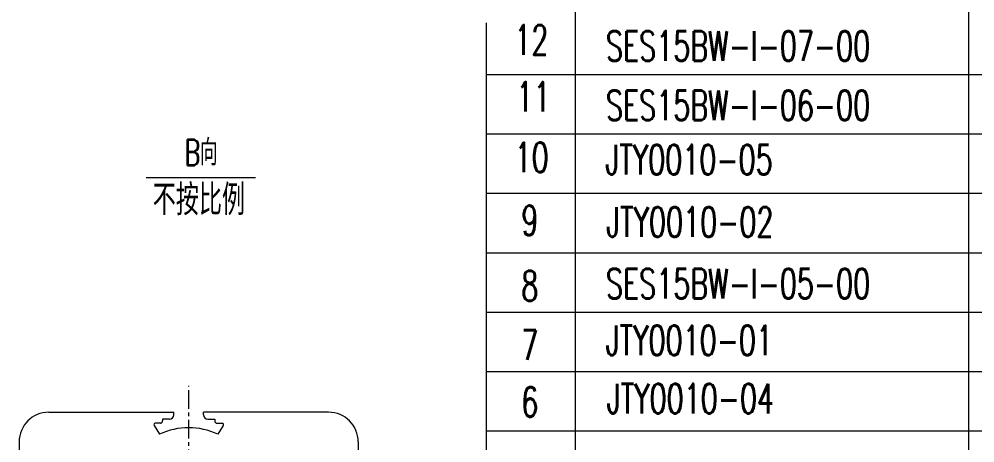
# Model space of a CAD drawing. Header units: millimetres. Extents: x -394 to 6212, y -2458 to 809.
# Drawn here: x 4771 to 4899.8, y -1823.6 to -1766.6 of the extents above; entities that cross this region are included whole.
import ezdxf

# ---------------------------------------------------------------- set-up
doc = ezdxf.new("R2010")
doc.units = ezdxf.units.MM
doc.linetypes.add('CENTERX2', pattern=[4, 2.5, -0.5, 0.5, -0.5])
doc.layers.get('0').update_dxf_attribs({"lineweight": 18})
for name, color, linetype, lineweight, true_color in [('1', 1, 'Continuous', 18, 0xff0000), ('2', 2, 'Continuous', 18, 0xffff00), ('3', 3, 'CENTERX2', 18, 0x00ff00)]:
    doc.layers.add(name, color=color, linetype=linetype, lineweight=lineweight, true_color=true_color)
doc.styles.add('HZ', font='txt.shx', dxfattribs={"width": 0.67, "bigfont": 'hztxt.shx'})
doc.styles.get("Standard").update_dxf_attribs({"font": 'txt.shx', "bigfont": 'gbcbig.shx'})
doc.styles.add('ZH', font='txt.shx', dxfattribs={"width": 0.75, "bigfont": 'hztxt.shx'})

msp = doc.modelspace()

# ---------------------------------------------------------------- linework, layer by layer
at = {"layer": '1'}
for p, q in [((4833.98432, -1767.0524), (4833.98432, -1926.0524)), ((4775.03918, -1819.48362), (4791.90105, -1819.48362)), ((4791.90105, -1819.82681), (4791.90105, -1819.48362)), ((4795.87465, -1819.82681), (4795.87465, -1819.48362)), ((4812.73652, -1819.48362), (4795.87465, -1819.48362)), ((4790.07494, -1820.96496), (4789.38938, -1820.96496)), ((4790.37494, -1820.42681), (4790.37494, -1820.66496)), ((4791.30105, -1820.42681), (4790.37494, -1820.42681)), ((4796.47465, -1820.42681), (4797.40077, -1820.42681)), ((4797.40077, -1820.42681), (4797.40077, -1820.66496)), ((4797.70077, -1820.96496), (4798.38632, -1820.96496)), ((4789.21982, -1821.27103), (4789.95429, -1822.44511)), ((4798.55588, -1821.27103), (4797.82141, -1822.44511)), ((4771.03918, -1823.48362), (4771.03918, -1888.73439)), ((4816.73652, -1823.48362), (4816.73652, -1888.73439))]:
    msp.add_line(p, q, dxfattribs=at)
for centre, radius, start, end in [((4775.03918, -1823.48362), 4, 90, 180), ((4812.73652, -1823.48362), 4, 0, 90), ((4789.38938, -1821.16496), 0.2, 90, 212.0286773), ((4790.07494, -1820.66496), 0.3, 270, 0), ((4791.30105, -1819.82681), 0.6, 270, 0), ((4796.47465, -1819.82681), 0.6, 180, 270), ((4797.70077, -1820.66496), 0.3, 180, 270), ((4798.38632, -1821.16496), 0.2, 327.9713227, 90), ((4793.87344, -1830.78156), 9.21174, 89.9103488, 115.1792525), ((4793.90227, -1830.78156), 9.21174, 64.8207475, 90.0896512)]:
    msp.add_arc(centre, radius, start, end, dxfattribs=at)
at = {"layer": '2'}
for p, q in [((4845.98432, -1682.0524), (4845.98432, -1870.0524)), ((4898.98432, -1682.0524), (4898.98432, -1870.0524)), ((5013.74256, -1774.0524), (4833.98432, -1774.0524)), ((5013.74256, -1782.0524), (4833.98432, -1782.0524)), ((4788.15561, -1787.86506), (4802.89955, -1787.86506)), ((5013.74256, -1790.0524), (4833.98432, -1790.0524)), ((5013.74256, -1798.0524), (4833.98432, -1798.0524)), ((5013.74256, -1806.0524), (4833.98432, -1806.0524)), ((5013.74256, -1814.0524), (4833.98432, -1814.0524)), ((5013.74256, -1822.0524), (4833.98432, -1822.0524))]:
    msp.add_line(p, q, dxfattribs=at)
at = {"layer": '3'}
msp.add_line((4793.88785, -1895.00787), (4793.88785, -1815.92762), dxfattribs=at)

# ---------------------------------------------------------------- texts
at = {"width": 0.67}
for s, p in [('SES15BW-I-07-00', (4850.10806, -1772.17029)), ('SES15BW-I-06-00', (4850.10806, -1780.17029)), ('JTY0010-05', (4850.0633, -1787.46619)), ('JTY0010-02', (4850.17326, -1795.85638)), ('SES15BW-I-05-00', (4850.10806, -1804.17029)), ('JTY0010-01', (4850.1066, -1811.81491)), ('JTY0010-04', (4850.2474, -1819.6389))]:
    msp.add_text(s, height=4, dxfattribs=at).set_placement(p)
at = {"layer": '2', "char_height": 4, "attachment_point": 7}
for s, insert, width in [('\\T1;{\\W0.67;12}', (4837.75828, -1771.35692), 7.6571429), ('\\T1;{\\W0.67;11}', (4838.0309, -1779.00912), 7.6571429), ('\\T1;{\\W0.67;10}', (4837.79902, -1787.16716), 7.6571429), ('\\T1;{\\W0.67;9}', (4838.70043, -1795.65255), 3.8285714), ('\\T1;{\\W0.67;8}', (4838.70043, -1804.46663), 3.8285714), ('\\T1;{\\W0.67;7}', (4838.70043, -1812.42773), 3.8285714), ('\\T1;{\\W0.67;6}', (4838.70043, -1820.1045), 3.8285714)]:
    msp.add_mtext(s, dxfattribs=dict(at, insert=insert, width=width))
at = {"layer": '2'}
for s, insert, char_height, width, attachment_point, style in [('\\T1;B向', (4793.31018, -1782.75745), 3.5, 35.254, 1, 'HZ'), ('\\T1;不按比例', (4789.04147, -1792.96759), 4.1472, 18.74016, 7, 'ZH')]:
    msp.add_mtext(s, dxfattribs=dict(at, insert=insert, char_height=char_height, width=width, attachment_point=attachment_point, style=style))

doc.saveas('drawing.dxf')
